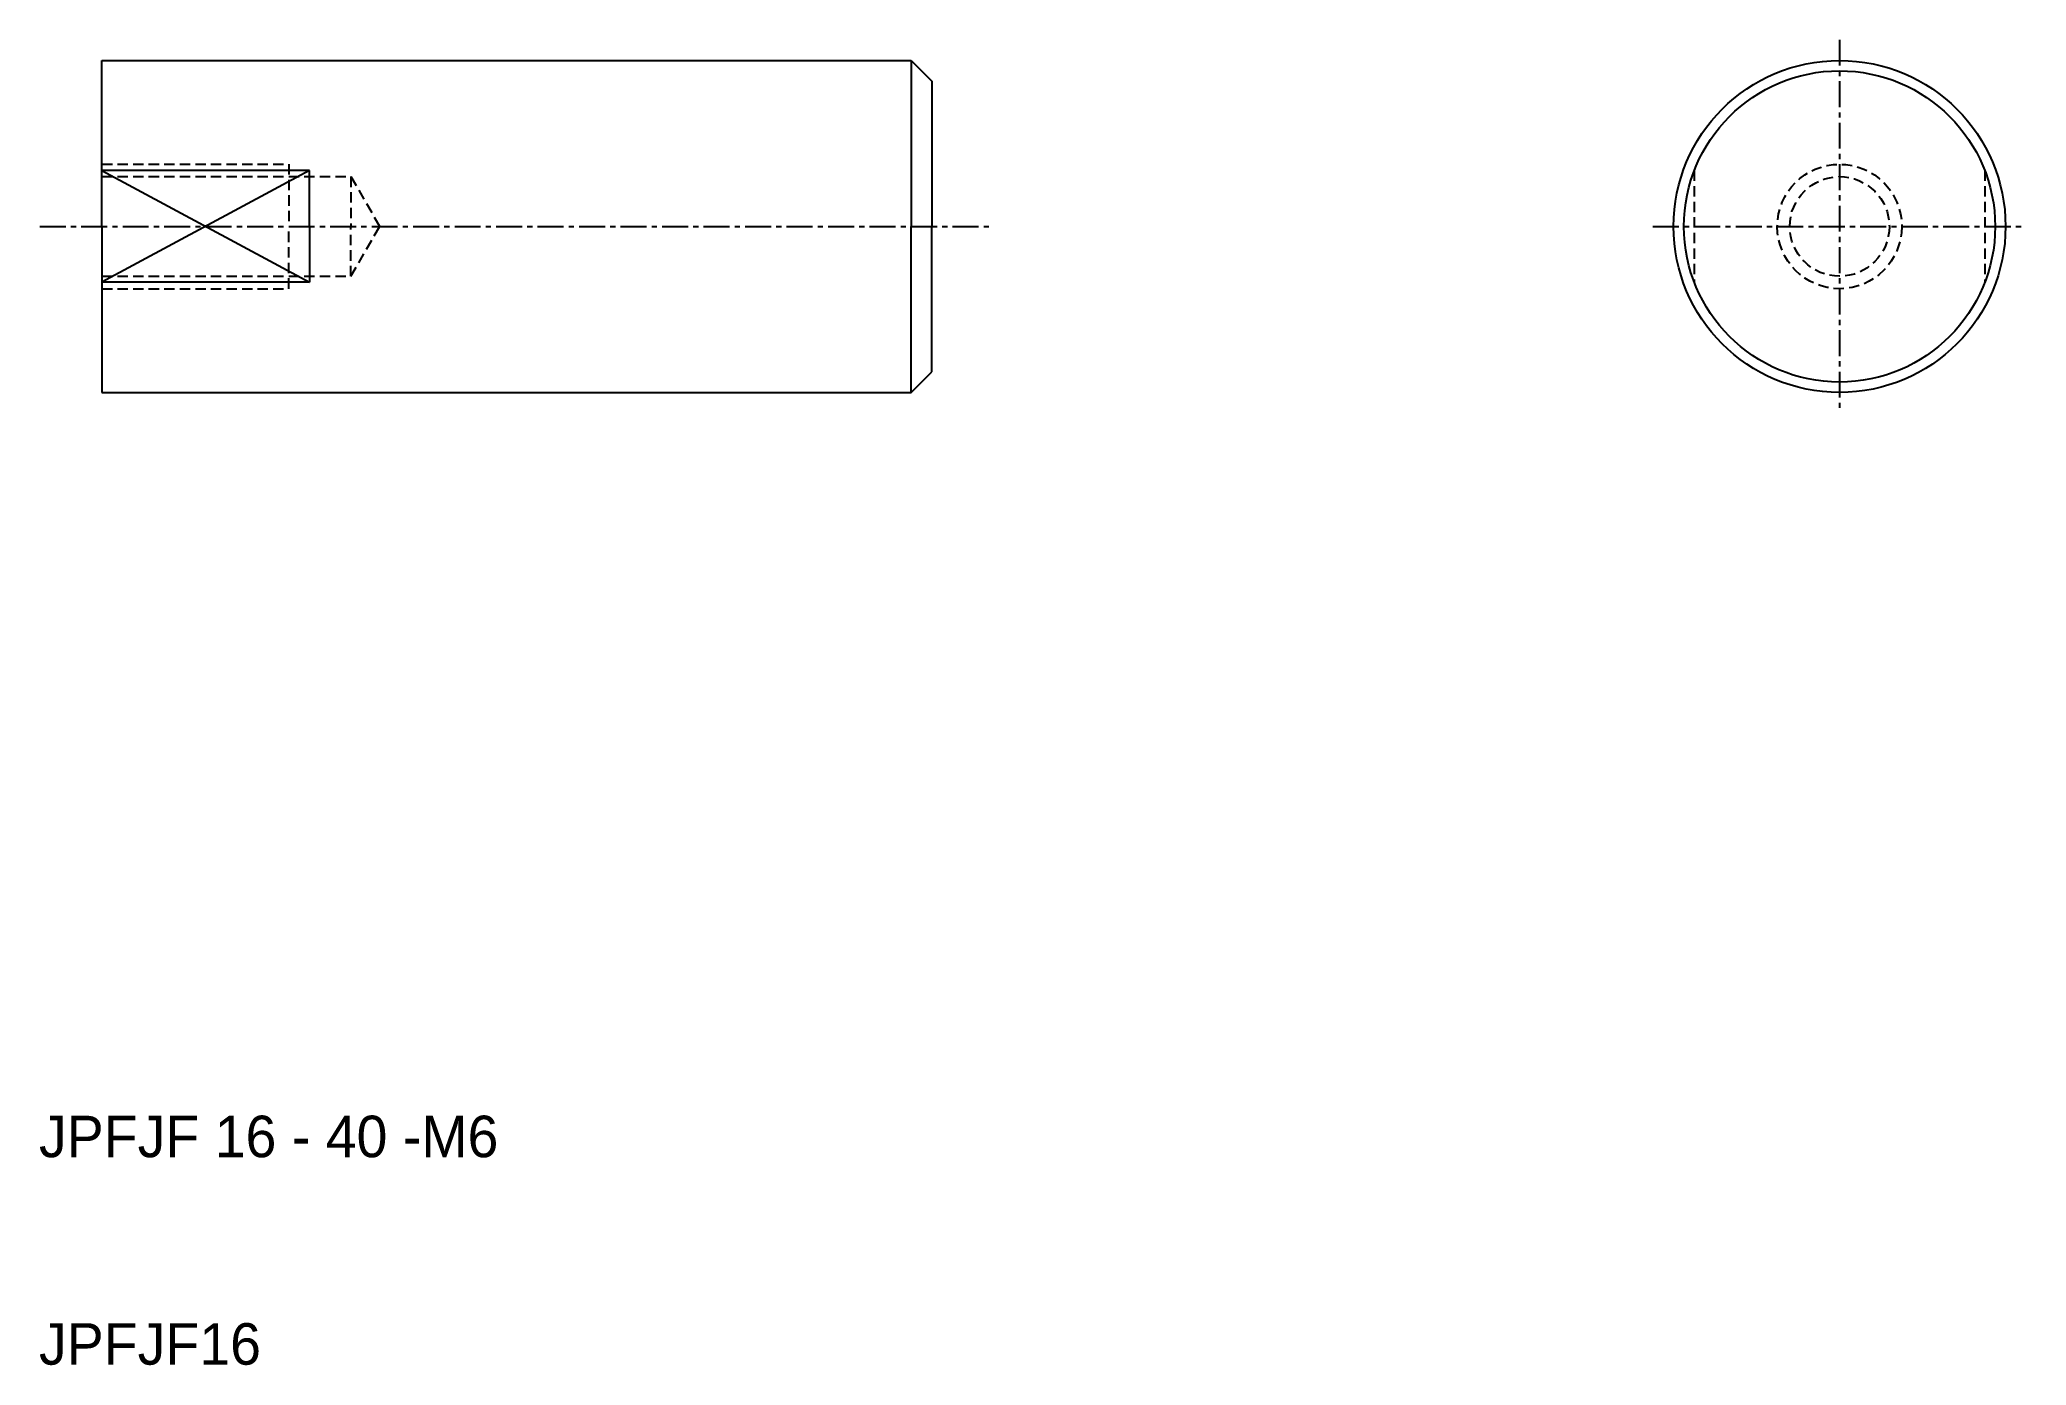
# Model space of a CAD drawing. Extents: x 638.8 to 734.6, y 148.9 to 212.8.
import ezdxf

# ---------------------------------------------------------------- set-up
doc = ezdxf.new("R2010")
doc.units = 0
doc.linetypes.add('CENTER', pattern=[2, 1.25, -0.25, 0.25, -0.25])
doc.linetypes.add('DASHED', pattern=[0.75, 0.5, -0.25])
doc.layers.get('0').update_dxf_attribs({"linetype": 'CONTINUOUS'})
doc.layers.add('CENTER', color=1, linetype='CENTER')

msp = doc.modelspace()

# ---------------------------------------------------------------- linework, layer by layer
at = {"color": 7, "linetype": 'CONTINUOUS'}
for p, q in [((641.823, 211.814), (680.823, 211.814)), ((641.823, 203.814), (641.823, 211.814)), ((680.823, 211.814), (680.823, 203.814)), ((680.823, 211.814), (681.823, 210.814)), ((681.823, 210.814), (681.823, 203.814)), ((651.823, 206.507), (641.823, 201.121)), ((641.823, 206.507), (651.823, 201.121)), ((651.823, 206.507), (641.823, 206.507)), ((641.823, 203.814), (641.823, 195.814)), ((680.823, 195.814), (680.823, 203.814)), ((681.823, 196.814), (681.823, 203.814)), ((651.823, 201.121), (641.823, 201.121)), ((680.823, 195.814), (681.823, 196.814)), ((641.823, 195.814), (680.823, 195.814))]:
    msp.add_line(p, q, dxfattribs=at)
at = {"color": 3, "linetype": 'DASHED'}
for p, q in [((641.823, 206.814), (650.823, 206.814)), ((641.823, 206.214), (653.823, 206.214)), ((650.823, 206.814), (650.823, 203.814)), ((653.823, 206.214), (655.208, 203.814)), ((653.823, 206.214), (653.823, 203.814)), ((718.575, 206.507), (718.575, 201.121)), ((732.575, 206.507), (732.575, 201.121)), ((650.823, 200.814), (650.823, 203.814)), ((653.823, 201.414), (653.823, 203.814)), ((653.823, 201.414), (655.208, 203.814)), ((641.823, 201.414), (653.823, 201.414)), ((641.823, 200.814), (650.823, 200.814))]:
    msp.add_line(p, q, dxfattribs=at)
for q in [(651.823, 206.507), (651.823, 201.121)]:
    msp.add_line((651.823, 203.814), q)
at = {"color": 7, "linetype": 'CONTINUOUS'}
for radius in [8, 7.5]:
    msp.add_circle((725.575, 203.814), radius, dxfattribs=at)
at = {"color": 3, "linetype": 'DASHED'}
for radius in [3, 2.4]:
    msp.add_circle((725.575, 203.814), radius, dxfattribs=at)
at = {"layer": 'CENTER', "color": 1, "linetype": 'CENTER'}
for p, q in [((725.575, 212.814), (725.575, 194.814)), ((638.823, 203.814), (684.823, 203.814)), ((716.575, 203.814), (734.575, 203.814))]:
    msp.add_line(p, q, dxfattribs=at)

# ---------------------------------------------------------------- texts
at = {"color": 7, "linetype": 'CONTINUOUS'}
for s, p in [('JPFJF 16 - 40 -M6', (638.787, 158.952)), ('JPFJF16', (638.787, 148.952))]:
    msp.add_text(s, height=2, dxfattribs=at).set_placement(p)

doc.saveas('drawing.dxf')
